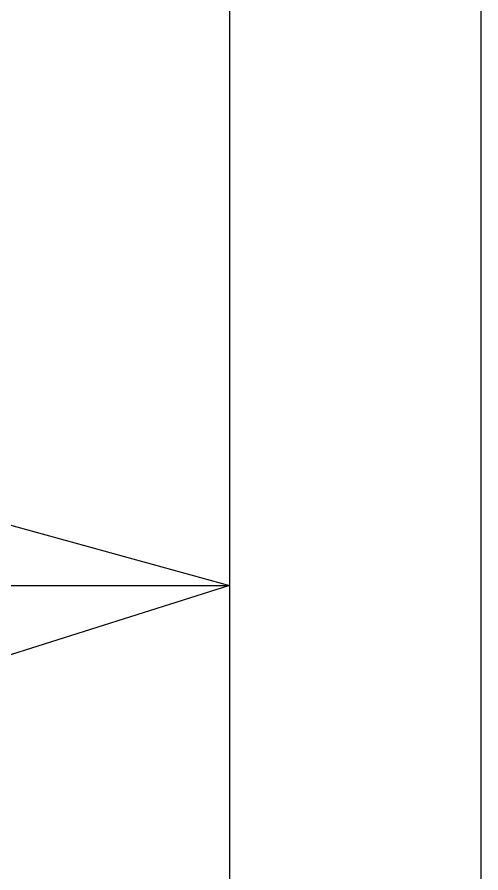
# Model space of a CAD drawing. Header units: metres. Extents: x 0 to 298, y 0 to 162.
# Drawn here: x 188.7805 to 189.0091, y 95.0704 to 95.4928 of the extents above; entities that cross this region are included whole.
import ezdxf

# ---------------------------------------------------------------- set-up
doc = ezdxf.new("R2010")
doc.units = ezdxf.units.M
doc.header["$MEASUREMENT"] = 0

msp = doc.modelspace()

# ---------------------------------------------------------------- linework, layer by layer
at = {"ltscale": 0.25}
for p, q in [((188.88528, 96.2272), (188.88528, 94.4772)), ((189.00915, 96.2272), (189.00915, 94.4772)), ((188.52814, 95.3107), (188.88528, 95.2122)), ((187.72199, 95.2122), (188.88528, 95.2122)), ((188.88528, 95.2122), (188.52814, 95.09957))]:
    msp.add_line(p, q, dxfattribs=at)

doc.saveas('drawing.dxf')
